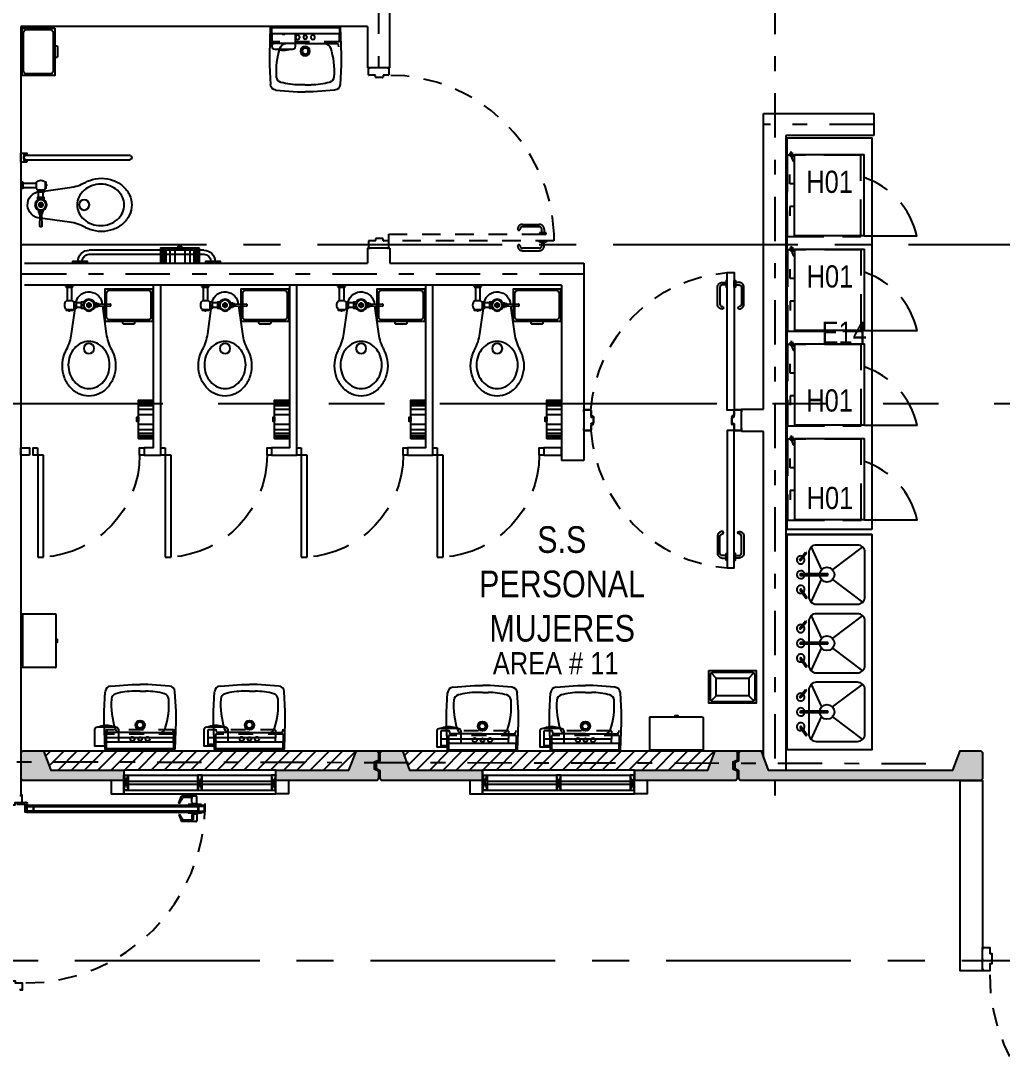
# Model space of a CAD drawing. Extents: x -28 to 149, y -33 to 76.
# Drawn here: x 8.07 to 14.71, y 3.56 to 10.64 of the extents above; entities that cross this region are included whole.
import ezdxf

# ---------------------------------------------------------------- set-up
doc = ezdxf.new("R2010")
doc.units = 0
doc.set_wipeout_variables(frame=1)
for name, pattern in [('CENTER', [2, 1.25, -0.25, 0.25, -0.25]), ('DASHDOT', [1, 0.5, -0.25, 0, -0.25]), ('DASHDOT2', [12.7, 6.35, -3.175, 0, -3.175]), ('HIDDEN', [0.375, 0.25, -0.125]), ('HIDDEN2', [0.1875, 0.125, -0.0625]), ('PHANTOM2', [1.25, 0.625, -0.125, 0.125, -0.125, 0.125, -0.125])]:
    doc.linetypes.add(name, pattern=pattern)
doc.layers.add('01', color=1, linetype='Continuous', lineweight=25)
for name, color, linetype in [('arq-accesorios de baño', 2, 'Continuous'), ('arq-ejes', 1, 'DASHDOT2'), ('arq-ejes-principales', 1, 'CENTER'), ('arq-equipamiento', 1, 'Continuous'), ('arq-hatch', 252, 'Continuous'), ('arq-indicacion de corte', 5, 'PHANTOM2'), ('arq-mobiliario', 1, 'Continuous'), ('arq-mobiliario sanitario', 1, 'Continuous'), ('arq-paredes-liv', 3, 'Continuous'), ('arq-prefafricado', 1, 'Continuous'), ('arq-puertas', 2, 'Continuous'), ('arq-san', 1, 'Continuous'), ('arq-text-area', 3, 'Continuous'), ('arq-text-codigo', 1, 'Continuous'), ('arq-text-equipamiento', 2, 'Continuous'), ('arq-ventanas', 2, 'Continuous'), ('arq-wipeout', 2, 'Continuous')]:
    doc.layers.add(name, color=color, linetype=linetype)
doc.layers.add('mv', color=191, linetype='Continuous', plot=False)
doc.styles.add('dape 2', font='ARIALN.TTF', dxfattribs={"height": 2.5})

# ---------------------------------------------------------------- blocks, each defined once
blk = doc.blocks.new('pileta')
for p, q in [((-0.1046, 0.4383), (-0.161, 0.3982)), ((-0.0983, 0.4312), (-0.1547, 0.3912)), ((-0.005, 0.4345), (-0.005, 0.2544)), ((0.005, 0.2544), (0.005, 0.4344)), ((0.0984, 0.4336), (0.1475, 0.3949)), ((0.1033, 0.4402), (0.1525, 0.4015)), ((-0.1862, 0.364), (-0.0332, 0.2941)), ((-0.161, 0.3982), (-0.1547, 0.3912)), ((-0.005, 0.3795), (-0.1496, 0.3795)), ((0.1522, 0.3795), (0.005, 0.3795)), ((0.1862, 0.364), (0.0332, 0.2941)), ((0.1525, 0.4015), (0.1475, 0.3949)), ((-0.2, 0.3299), (-0.2, 0.0504)), ((0.2, 0.0531), (0.2, 0.3317)), ((-0.0332, 0.2194), (-0.1864, 0.0153)), ((-0.0001, 0.2495), (0.0001, 0.2495)), ((0.0332, 0.2194), (0.1863, 0.0154)), ((-0.1496, 0), (0.1496, 0))]:
    blk.add_line(p, q)
blk.add_circle((0, 0.2567), 0.05)
for centre, radius, start, end in [((-0.1, 0.4345), 0.0267, 223.25102, 203.00077), ((-0.1026, 0.4337), 0.00498, 298.61043, 113.15781), ((0, 0.4345), 0.0267, 280.77797, 259.22203), ((0, 0.4345), 0.005, 0, 180), ((0.1, 0.4345), 0.0267, 335.93275, 318.06867), ((0.1001, 0.4375), 0.00424, 40.31896, 245.8115), ((-0.15, 0.3295), 0.05, 89.54246, 180.45754), ((0.15, 0.3295), 0.05, 357.5049, 92.4951), ((0, 0.2545), 0.005, 178.76687, 1.23313), ((-0.15, 0.05), 0.05, 179.54246, 270.45754), ((0.15, 0.05), 0.05, 269.54246, 0.45754)]:
    blk.add_arc(centre, radius, start, end)
blk = doc.blocks.new('H01')
at = {"color": 251}
blk.add_line((0, 0.2746), (-0.3596, 0.2746), dxfattribs=at)
for p, q in [((0, 0.2746), (0.4713, 0.2746, 0.2254)), ((0, 0.2746), (0, -0.2746)), ((0.4713, 0.2746, 0.2254), (0.4713, -0.2746, 0.2254)), ((0.4715, 0.0762), (0.5032, 0.0762)), ((0.5032, 0.0762), (0.5032, 0.1397)), ((0.4715, -0.0762), (0.5032, -0.0762)), ((0.5032, -0.0762), (0.5032, -0.1397)), ((0.4713, -0.2746, 0.2254), (0, -0.2746)), ((0.4793, -0.2785, 0.2254), (0.5032, -0.276, 0.2254)), ((0.4835, -0.278, 0.2254), (0.4845, -0.2882, 0.2254)), ((0.4916, -0.2772, 0.2254), (0.4935, -0.2953, 0.2254)), ((0.4998, -0.2763, 0.2254), (0.5009, -0.2865, 0.2254))]:
    blk.add_line(p, q)
at = {"linetype": 'HIDDEN'}
for p, q in [((0.5212, 0.2789), (0.0212, 0.2789)), ((0.0212, 0.2789), (0.0212, -0.2711)), ((0.5212, -0.2711), (0.5212, 0.2789)), ((0.0212, -0.2711), (0.5212, -0.2711))]:
    blk.add_line(p, q, dxfattribs=at)
at = {"elevation": 0.4508}
blk.add_lwpolyline([(0.5032, -0.276, 0.063324), (0.5014, -0.2685, 0.07639), (0.4983, -0.2629, 0.107132), (0.4936, -0.259, 0.14755), (0.4893, -0.2582, 0.14755), (0.4852, -0.2599, 0.107132), (0.4814, -0.2646, 0.07639), (0.4795, -0.2707, 0.063324), (0.4793, -0.2785, 0.063324)], format="xyb", dxfattribs=at)
at = {"color": 251, "linetype": 'HIDDEN'}
blk.add_arc((0.174, 0.3977), 0.5453, 193.04356, 251.38872, dxfattribs=at)
blk.add_arc((0.4445, -0.2586, 0.2254), 0.0447, 0.55829, 53.14798)
blk = doc.blocks.new('*U162')
for p, q in [((-0.3342, 0.3276), (-0.3342, 1.1024)), ((-0.3058, 1.1024), (-0.3058, 0.3276)), ((0.3058, -0.102), (0.3058, 0.6008)), ((0.3342, 0.6008), (0.3342, -0.102)), ((-0.0495, 0.009), (-0.0362, 0.009)), ((-0.0495, 0), (-0.0362, 0)), ((-0.0362, 0.0122), (-0.0328, 0.0122)), ((0.005, 0), (-0.005, 0)), ((0, 0.005), (0, -0.005)), ((0.0495, 0.0155), (0.0875, 0.0155)), ((0.0875, 0.0171), (0.0996, 0.0171)), ((0.0996, 0), (0.0875, 0)), ((0.1137, 0.0295), (0.1137, 0.0306)), ((0.1179, 0.0361), (0.1179, 0.0306)), ((0.1328, 0.0361), (0.1328, 0.0306)), ((0.1477, 0.0361), (0.1477, 0.0306)), ((0.1519, 0.0295), (0.1519, 0.0306)), ((-0.0495, -0.009), (-0.0362, -0.009)), ((-0.0362, -0.0122), (-0.0328, -0.0122)), ((0.0495, -0.0155), (0.0875, -0.0155)), ((0.0875, -0.0171), (0.0996, -0.0171)), ((0.1178, -0.1195), (0.1178, -0.0295)), ((0.1478, -0.1195), (0.1478, -0.0295)), ((0.1189, -0.1195), (0.1189, -0.127)), ((0.1328, -0.1195), (0.1328, -0.127)), ((0.1467, -0.1195), (0.1467, -0.127))]:
    blk.add_line(p, q)
for points in [[(-0.393, 1.2163), (-0.3826, 1.2163), (-0.3826, 1.1137), (-0.393, 1.1137)], [(-0.393, 0.3163), (-0.3826, 0.3163), (-0.3826, 0.2137), (-0.393, 0.2137)], [(-0.069, 0.0074), (-0.0618, 0.0074), (-0.0618, -0.0074), (-0.069, -0.0074)], [(-0.0618, 0.0113), (-0.0495, 0.0113), (-0.0495, -0.0113), (-0.0618, -0.0113)], [(-0.0495, 0.0165), (-0.0362, 0.0165), (-0.0362, -0.0165), (-0.0495, -0.0165)], [(-0.013, -0.0075), (-0.013, 0.0075), (0, 0.015), (0.013, 0.0075), (0.013, -0.0075), (0, -0.015)], [(0.0996, 0.023), (0.0996, -0.023), (0.0875, -0.023), (0.0875, 0.023)], [(0.1531, 0.0306), (0.1124, 0.0306), (0.1124, 0.0361), (0.1531, 0.0361)], [(0.1134, -0.127), (0.1134, -0.1195), (0.1521, -0.1195), (0.1521, -0.127)]]:
    blk.add_lwpolyline(points, close=True)
for points in [[(0.0906, 0.0045), (0.1173, 0.1942, -0.094509), (0.1525, 0.301, 0.039467), (0.1659, 0.3305, 0.087429), (0.1799, 0.4101, 0.087429), (0.1659, 0.4897, 0.093201), (0.1272, 0.555, 0.102722), (0.0677, 0.5998, 0.110644), (0, 0.615, 0.110644), (-0.0677, 0.5998, 0.102722), (-0.1272, 0.555, 0.093201), (-0.1659, 0.4897, 0.087429), (-0.1799, 0.4101, 0.087429), (-0.1659, 0.3305, 0.039467), (-0.1525, 0.301, -0.094509), (-0.1173, 0.1942), (-0.0875, -0.0212)], [(-0.0875, -0.0212, 0.906362), (0.0906, 0.0045, 0.865478)], [(0.0996, -0.0196, 0.154601), (0.1124, -0.0295), (0.1531, -0.0295, 0.455032), (0.1531, 0.0295), (0.1137, 0.0295, 0.259938), (0.0996, 0.0196)]]:
    blk.add_lwpolyline(points, format="xyb")
for points in [[(0.1399, 0.4049, -0.087447), (0.129, 0.343, -0.09321), (0.0989, 0.2923, -0.102716), (0.0526, 0.2574, -0.110623), (0, 0.2456, -0.110623), (-0.0526, 0.2574, -0.102716), (-0.0989, 0.2923, -0.09321), (-0.129, 0.343, -0.087447), (-0.1399, 0.4049, -0.087447), (-0.129, 0.4668, -0.09321), (-0.0989, 0.5176, -0.102716), (-0.0526, 0.5524, -0.110623), (0, 0.5642, -0.110623), (0.0526, 0.5524, -0.102716), (0.0989, 0.5176, -0.09321), (0.129, 0.4668, -0.087447)], [(-0.069, 0.004), (-0.1439, 0.0059, 0.421553), (-0.149, 0.0009), (-0.149, -0.0009, 0.421553), (-0.1439, -0.0059), (-0.069, -0.004)], [(0.1365, 0.0361), (0.1291, 0.0361), (0.1291, 0.038, -0.414214), (0.1313, 0.0402), (0.1343, 0.0402, -0.414214), (0.1365, 0.038)], [(0.1596, -0.135), (0.106, -0.135, -0.443315), (0.1135, -0.127), (0.152, -0.127, -0.443315)]]:
    blk.add_lwpolyline(points, format="xyb", close=True)
for points in [[(0.0262, 0.0232), (0.0495, 0.0232), (0.0495, -0.0232), (0.0262, -0.0232)], [(0.2902, -0.0944), (0.2902, -0.135), (0.3507, -0.135), (0.3507, -0.0944), (0.339, -0.0944), (0.339, -0.1162), (0.3015, -0.1162), (0.3015, -0.0944), (0.2902, -0.0944)]]:
    blk.add_lwpolyline(points)
for centre, radius in [((0, 0.2934), 0.0348), ((0, 0), 0.04), ((0, 0), 0.035), ((0, 0), 0.0095)]:
    blk.add_circle(centre, radius)
for centre, radius, start, end in [((-0.3826, 1.1024), 0.0767, 0, 90), ((-0.3826, 1.1024), 0.0484, 0, 90), ((0.32, 0.6008), 0.0142, 0, 180), ((-0.3826, 0.3276), 0.0484, 270, 0), ((-0.3826, 0.3276), 0.0767, 270, 0), ((0.32, -0.102), 0.0142, 180, 0)]:
    blk.add_arc(centre, radius, start, end)
blk = doc.blocks.new('*U159')
blk.add_lwpolyline([(0, -0.08), (0, 0.08), (0.11, 0.08, -0.414214), (0.13, 0.06), (0.13, -0.06, -0.414214), (0.11, -0.08)], format="xyb", close=True)
blk.add_circle((0.0176, 0.0006), 0.0104)
for centre, radius, start, end in [((0.0208, 0.0006), 0.0104, 261.20661, 98.79339), ((0.02, 0.0009), 0.1194, 337.20482, 22.79518)]:
    blk.add_arc(centre, radius, start, end)
blk = doc.blocks.new('*U160')
at = {"linetype": 'Continuous', "ltscale": 20}
for p, q in [((0, 0), (0, 0.2324)), ((0, 0), (0, 0.2324)), ((0.0039, 0.2364), (0.1917, 0.243)), ((0.0202, 0.2331), (0.0202, 0)), ((0.1156, 0), (0.1156, 0.214)), ((0.1378, 0.2264), (0.1239, 0.2239)), ((0.1917, 0.243), (0.2614, 0.243)), ((0.2614, 0.243), (0.3924, 0.2361)), ((0.4305, 0.1989), (0.442, 0.0531)), ((0.1156, 0), (0.1156, 0.0947)), ((0, 0), (0, -0.2324)), ((0, 0), (0, -0.2324)), ((0.0202, -0.2331), (0.0202, 0)), ((0.1156, 0), (0.1156, -0.0947)), ((0.1156, 0), (0.1156, -0.214)), ((0.3953, 0), (0.3953, 0.0399)), ((0.3953, 0), (0.3953, -0.0399)), ((0.442, 0.0531), (0.442, 0)), ((0.442, -0.0531), (0.442, 0)), ((0.4305, -0.1989), (0.442, -0.0531)), ((0.0039, -0.2364), (0.1917, -0.243)), ((0.1378, -0.2264), (0.1239, -0.2239)), ((0.1917, -0.243), (0.2614, -0.243)), ((0.2614, -0.243), (0.3924, -0.2361))]:
    blk.add_line(p, q, dxfattribs=at)
for centre, radius in [((0.0727, 0.0515), 0.0144), ((0.0727, 0), 0.0126), ((0.1666, 0), 0.0318), ((0.1666, 0), 0.0207), ((0.0727, -0.0515), 0.0144)]:
    blk.add_circle(centre, radius, dxfattribs=at)
for centre, radius, start, end in [((0.004, 0.2324), 0.00404, 92, 180), ((0.0242, 0.2331), 0.00404, 92, 180), ((0.1257, 0.214), 0.0101, 100, 180), ((0.3903, 0.1958), 0.0404, 4.5, 87), ((0.156, 0.1313), 0.0404, 107.48929, 180), ((0.3044, -0.3258), 0.5209, 85.81831, 107.95077), ((0.3394, 0.1535), 0.0404, 15.49127, 85.81872), ((-0.0702, 0.0399), 0.4654, 0, 15.49127), ((-0.0702, -0.0399), 0.4654, 344.50873, 0), ((0.156, -0.1313), 0.0404, 180, 252.51071), ((0.3044, 0.3258), 0.5209, 252.04923, 274.18169), ((0.3394, -0.1535), 0.0404, 274.18128, 344.50873), ((0.3903, -0.1958), 0.0404, 273, 355.5), ((0.004, -0.2324), 0.00404, 180, 268), ((0.0242, -0.2331), 0.00404, 180, 268), ((0.1257, -0.214), 0.0101, 180, 260)]:
    blk.add_arc(centre, radius, start, end, dxfattribs=at)
blk = doc.blocks.new('Ea27')
at = {"linetype": 'HIDDEN', "ltscale": 0.2}
blk.add_line((-0.2265, -0.1049), (0.226, -0.105), dxfattribs=at)
for centre, start, end in [((-0.226, -0.1024), 180, 270), ((0.226, -0.1024), 270, 0)]:
    blk.add_arc(centre, 0.0026, start, end, dxfattribs=at)
blk.add_wipeout([(-0.2286, 0), (0.2286, 0), (0.2286, -0.0474), (0.2286, -0.0479), (0.2284, -0.0485), (0.2281, -0.049), (0.2276, -0.0495), (0.227, -0.0498), (0.2267, -0.0499), (0.226, -0.05), (-0.226, -0.05), (-0.2265, -0.0499), (-0.227, -0.0498), (-0.2274, -0.0496), (-0.2278, -0.0492), (-0.2282, -0.0488), (-0.2284, -0.0483), (-0.2286, -0.0477), (-0.2286, -0.0474)])
for p, q in [((0.2286, 0), (-0.2286, 0)), ((-0.2286, 0), (-0.2286, -0.05)), ((0.2286, -0.05), (0.2286, 0)), ((0.2286, -0.0073), (-0.2286, -0.0073)), ((-0.2286, -0.05), (0.2286, -0.05))]:
    blk.add_line(p, q)
for p, q in [((-0.2286, -0.1024), (-0.2286, -0.05)), ((0.2286, -0.1024), (0.2286, -0.05))]:
    blk.add_line(p, q, dxfattribs=at)
blk = doc.blocks.new('*U179')
blk.add_line((0.1, 0.26), (0, 0.26))
at = {"color": 251}
for p, q in [((0.1, 0.2543), (0, 0.2543)), ((0.1, 0.2468), (0, 0.2468)), ((0.1, 0.238), (0, 0.238)), ((0.1, 0.2241), (0, 0.2241)), ((0.1, 0.1983), (0, 0.1983)), ((0.1, 0.1633), (0, 0.1633)), ((0.1, 0.0967), (0, 0.0967)), ((0.1, 0.0617), (0, 0.0617)), ((0.1, 0.0359), (0, 0.0359)), ((0.1, 0.022), (0, 0.022)), ((0.1, 0.0132), (0, 0.0132)), ((0.1, 0.0057), (0, 0.0057))]:
    blk.add_line(p, q, dxfattribs=at)
for points in [[(0, 0.26), (0.1, 0.26), (0.1, 0), (0, 0)], [(0.1, 0.1442), (0.1104, 0.1442), (0.1104, 0.1158), (0.1, 0.1158)]]:
    blk.add_lwpolyline(points, close=True)
blk = doc.blocks.new('*U163')
for p, q in [((-0.1519, 0.0295), (-0.1519, 0.0306)), ((-0.1477, 0.0361), (-0.1477, 0.0306)), ((-0.1328, 0.0361), (-0.1328, 0.0306)), ((-0.1179, 0.0361), (-0.1179, 0.0306)), ((-0.1137, 0.0295), (-0.1137, 0.0306)), ((-0.0875, 0.0171), (-0.0996, 0.0171)), ((-0.0996, 0), (-0.0875, 0)), ((-0.0495, 0.0155), (-0.0875, 0.0155)), ((-0.005, 0), (0.005, 0)), ((0, 0.005), (0, -0.005)), ((0.0362, 0.0122), (0.0328, 0.0122)), ((0.0495, 0.009), (0.0362, 0.009)), ((0.0495, 0), (0.0362, 0)), ((-0.1478, -0.1195), (-0.1478, -0.0295)), ((-0.1178, -0.1195), (-0.1178, -0.0295)), ((-0.0875, -0.0171), (-0.0996, -0.0171)), ((-0.0495, -0.0155), (-0.0875, -0.0155)), ((0.0362, -0.0122), (0.0328, -0.0122)), ((0.0495, -0.009), (0.0362, -0.009)), ((-0.1467, -0.1195), (-0.1467, -0.127)), ((-0.1328, -0.1195), (-0.1328, -0.127)), ((-0.1189, -0.1195), (-0.1189, -0.127))]:
    blk.add_line(p, q)
for points in [[(0.0906, 0.0045), (0.1173, 0.1942, -0.094509), (0.1525, 0.301, 0.039467), (0.1659, 0.3305, 0.087429), (0.1799, 0.4101, 0.087429), (0.1659, 0.4897, 0.093201), (0.1272, 0.555, 0.102722), (0.0677, 0.5998, 0.110644), (0, 0.615, 0.110644), (-0.0677, 0.5998, 0.102722), (-0.1272, 0.555, 0.093201), (-0.1659, 0.4897, 0.087429), (-0.1799, 0.4101, 0.087429), (-0.1659, 0.3305, 0.039467), (-0.1525, 0.301, -0.094509), (-0.1173, 0.1942), (-0.0932, 0.023)], [(-0.0996, -0.0196, -0.154601), (-0.1124, -0.0295), (-0.1531, -0.0295, -0.455032), (-0.1531, 0.0295), (-0.1137, 0.0295, -0.259938), (-0.0996, 0.0196)], [(-0.0875, -0.0212, 0.865478), (0.0899, -0.0045, 0.865478)]]:
    blk.add_lwpolyline(points, format="xyb")
for points in [[(0.1399, 0.4049, -0.087447), (0.129, 0.343, -0.09321), (0.0989, 0.2923, -0.102716), (0.0526, 0.2574, -0.110623), (0, 0.2456, -0.110623), (-0.0526, 0.2574, -0.102716), (-0.0989, 0.2923, -0.09321), (-0.129, 0.343, -0.087447), (-0.1399, 0.4049, -0.087447), (-0.129, 0.4668, -0.09321), (-0.0989, 0.5176, -0.102716), (-0.0526, 0.5524, -0.110623), (0, 0.5642, -0.110623), (0.0526, 0.5524, -0.102716), (0.0989, 0.5176, -0.09321), (0.129, 0.4668, -0.087447)], [(-0.1365, 0.0361), (-0.1291, 0.0361), (-0.1291, 0.038, 0.414214), (-0.1313, 0.0402), (-0.1343, 0.0402, 0.414214), (-0.1365, 0.038)], [(0.069, 0.004), (0.1439, 0.0059, -0.421553), (0.149, 0.0009), (0.149, -0.0009, -0.421553), (0.1439, -0.0059), (0.069, -0.004)], [(-0.1596, -0.135), (-0.106, -0.135, 0.443315), (-0.1135, -0.127), (-0.152, -0.127, 0.443315)]]:
    blk.add_lwpolyline(points, format="xyb", close=True)
for points in [[(-0.1531, 0.0306), (-0.1124, 0.0306), (-0.1124, 0.0361), (-0.1531, 0.0361)], [(-0.0996, 0.023), (-0.0996, -0.023), (-0.0875, -0.023), (-0.0875, 0.023)], [(0.013, -0.0075), (0.013, 0.0075), (0, 0.015), (-0.013, 0.0075), (-0.013, -0.0075), (0, -0.015)], [(0.0495, 0.0165), (0.0362, 0.0165), (0.0362, -0.0165), (0.0495, -0.0165)], [(0.0618, 0.0113), (0.0495, 0.0113), (0.0495, -0.0113), (0.0618, -0.0113)], [(0.069, 0.0074), (0.0618, 0.0074), (0.0618, -0.0074), (0.069, -0.0074)], [(-0.1134, -0.127), (-0.1134, -0.1195), (-0.1521, -0.1195), (-0.1521, -0.127)]]:
    blk.add_lwpolyline(points, close=True)
blk.add_lwpolyline([(-0.0262, 0.0232), (-0.0495, 0.0232), (-0.0495, -0.0232), (-0.0262, -0.0232)])
for centre, radius in [((0, 0.2934), 0.0348), ((0, 0), 0.04), ((0, 0), 0.035), ((0, 0), 0.0095)]:
    blk.add_circle(centre, radius)
blk = doc.blocks.new('*U164')
blk.add_lwpolyline([(0.22, 0.16), (0.22, -0.16), (0, -0.16), (0, 0.16)], close=True)
blk.add_lwpolyline([(0.21, 0.13), (0.21, -0.13, -0.414214), (0.19, -0.15), (0.03, -0.15, -0.414214), (0.01, -0.13), (0.01, 0.13, -0.414214), (0.03, 0.15), (0.19, 0.15, -0.414214)], format="xyb", close=True)
blk.add_lwpolyline([(0.22, 0.04), (0.23, 0.04, -0.414214), (0.24, 0.03), (0.24, -0.03, -0.414214), (0.23, -0.04), (0.22, -0.04)], format="xyb")
blk = doc.blocks.new('*U165')
for p, q in [((0.2253, 0.181), (0, 0.181)), ((0, -0.1811), (0, 0.181)), ((0, -0.1811), (0, 0.181)), ((0.006, -0.1811), (0.006, 0.181)), ((0.23, -0.1764), (0.23, 0.1764)), ((0.2253, -0.1811), (0, -0.1811))]:
    blk.add_line(p, q)
blk.add_lwpolyline([(0.23, -0.0115), (0.23, 0.0115), (0.2371, 0.0115), (0.2371, -0.0115)], close=True)
for centre, start, end in [((0.2253, 0.1764), 0, 90), ((0.2253, -0.1764), 270, 0)]:
    blk.add_arc(centre, 0.00466, start, end)
blk = doc.blocks.new('*U166')
for p, q in [((-0.11, 0.17), (-0.1441, 0.2041)), ((0.11, 0.17), (0.1441, 0.2041)), ((-0.11, 0.05), (-0.1441, 0.0159)), ((0.11, 0.05), (0.1441, 0.0159))]:
    blk.add_line(p, q)
for points in [[(0.16, 0), (-0.16, 0), (-0.16, 0.22), (0.16, 0.22)], [(0.11, 0.05), (-0.11, 0.05), (-0.11, 0.17), (0.11, 0.17)]]:
    blk.add_lwpolyline(points, close=True)
blk.add_lwpolyline([(0.13, 0.01), (-0.13, 0.01, -0.414214), (-0.15, 0.03), (-0.15, 0.19, -0.414214), (-0.13, 0.21), (0.13, 0.21, -0.414214), (0.15, 0.19), (0.15, 0.03, -0.414214)], format="xyb", close=True)
blk = doc.blocks.new('*U161')
blk.add_lwpolyline([(-0.22, 0.16), (-0.22, -0.16), (0, -0.16), (0, 0.16)], close=True)
blk.add_lwpolyline([(-0.21, 0.13), (-0.21, -0.13, 0.414214), (-0.19, -0.15), (-0.03, -0.15, 0.414214), (-0.01, -0.13), (-0.01, 0.13, 0.414214), (-0.03, 0.15), (-0.19, 0.15, 0.414214)], format="xyb", close=True)
blk.add_lwpolyline([(-0.22, 0.04), (-0.23, 0.04, 0.414214), (-0.24, 0.03), (-0.24, -0.03, 0.414214), (-0.23, -0.04), (-0.22, -0.04)], format="xyb")
blk = doc.blocks.new('DIV-V')
for p, q in [((0.0299, 0.04), (-0.0001, -0.06)), ((0.0299, -0.06), (-0.0001, 0.04))]:
    blk.add_line(p, q)
blk.add_lwpolyline([(0.0299, 0.04), (0.0299, -0.06), (-0.0001, -0.06), (-0.0001, 0.04)], close=True)
blk = doc.blocks.new('P-0.75')
for p, q in [((0.0301, 0.05), (0.0301, 0.7395)), ((0.0301, 0.7395), (0.0701, 0.7395)), ((0.0701, 0.7395), (0.0701, 0.05)), ((0.0701, 0.05), (0.0301, 0.05))]:
    blk.add_line(p, q)
for points in [[(0.03, 0), (0.03, 0.05), (0, 0.05), (0, 0)], [(0.75, 0), (0.75, 0.05), (0.72, 0.05), (0.72, 0)]]:
    blk.add_lwpolyline(points, close=True)
at = {"linetype": 'HIDDEN'}
blk.add_arc((0.0263, 0.0471), 0.6938, 0.24274, 86.38063, dxfattribs=at)
blk = doc.blocks.new('BL-1.067')
for p, q in [((0, 0.0564), (0, 0.0694)), ((0, 0.0694), (0.0461, 0.0694)), ((0.05, 0.0655), (0.05, 0.0333)), ((0.0539, 0.0294), (0.0621, 0.0294)), ((0.066, 0.0255), (0.066, -0.0169)), ((1.001, 0.0255), (1.001, -0.0169)), ((1.0131, 0.0294), (1.0049, 0.0294)), ((1.017, 0.0655), (1.017, 0.0333)), ((1.067, 0.0694), (1.0209, 0.0694)), ((1.067, 0.0564), (1.067, 0.0694)), ((0, -0.0698), (0, -0.0568)), ((0.0461, -0.0698), (0, -0.0698)), ((0.05, -0.0247), (0.05, -0.0659)), ((0.0621, -0.0208), (0.0539, -0.0208)), ((1.0049, -0.0208), (1.0131, -0.0208)), ((1.017, -0.0247), (1.017, -0.0659)), ((1.0209, -0.0698), (1.067, -0.0698)), ((1.067, -0.0698), (1.067, -0.0568))]:
    blk.add_line(p, q)
for points in [[(0.0489, 0.0683), (0.0959, 0.0683), (0.0959, 0.9983), (0.0489, 0.9983)], [(0.0488, 0.946), (0.0406, 0.946), (0.0406, 0.9009), (0.0488, 0.9009)], [(0.0959, 0.946), (0.1041, 0.946), (0.1041, 0.9009), (0.0959, 0.9009)]]:
    blk.add_lwpolyline(points, close=True)
for points in [[(0.0406, 0.9152), (0.0161, 0.9152, 0.414214), (-0.0003, 0.8989), (-0.0003, 0.785, 0.414214), (0.0161, 0.7686, -0.91685), (0.0161, 0.7522, -0.414214), (-0.0167, 0.785), (-0.0167, 0.8989, -0.414214), (0.0161, 0.9316), (0.0406, 0.9316), (0.0406, 0.9152)], [(0.1041, 0.9152), (0.1287, 0.9152, -0.414214), (0.1451, 0.8989), (0.1451, 0.785, -0.414214), (0.1287, 0.7686, 0.91685), (0.1287, 0.7522, 0.414214), (0.1615, 0.785), (0.1615, 0.8989, 0.414214), (0.1287, 0.9316), (0.1041, 0.9316), (0.1041, 0.9152)]]:
    blk.add_lwpolyline(points, format="xyb")
at = {"linetype": 'HIDDEN', "ltscale": 0.5}
blk.add_arc((0.0178, -0.0014), 1.0028, 3.98737, 85.53146, dxfattribs=at)
for centre, start, end in [((0.0461, 0.0655), 0, 90), ((0.0539, 0.0333), 180, 270), ((0.0621, 0.0255), 0, 90), ((1.0049, 0.0255), 90, 180), ((1.0131, 0.0333), 270, 0), ((1.0209, 0.0655), 90, 180), ((0.0461, -0.0659), 270, 0), ((0.0539, -0.0247), 90, 180), ((0.0621, -0.0169), 270, 0), ((1.0049, -0.0169), 180, 270), ((1.0131, -0.0247), 0, 90), ((1.0209, -0.0659), 180, 270)]:
    blk.add_arc(centre, 0.0039, start, end)
blk = doc.blocks.new('A$C628A4A14')
at = {"linetype": 'HIDDEN', "ltscale": 0.5}
for p, q in [((-0.0696, 1.22), (-0.0566, 1.22)), ((-0.0696, 1.1739), (-0.0696, 1.22)), ((0.0566, 1.22), (0.0696, 1.22)), ((0.0696, 1.22), (0.0696, 1.1739)), ((-0.0245, 1.17), (-0.0657, 1.17)), ((-0.0206, 1.1579), (-0.0206, 1.1661)), ((0.0257, 1.154), (-0.0167, 1.154)), ((0.0296, 1.1661), (0.0296, 1.1579)), ((0.0657, 1.17), (0.0335, 1.17)), ((-0.0696, 0.0461), (-0.0696, 0)), ((-0.0245, 0.05), (-0.0657, 0.05)), ((-0.0206, 0.0621), (-0.0206, 0.0539)), ((0.0257, 0.066), (-0.0167, 0.066)), ((0.0296, 0.0539), (0.0296, 0.0621)), ((0.0657, 0.05), (0.0335, 0.05)), ((0.0566, 0), (0.0696, 0)), ((0.0696, 0), (0.0696, 0.0461)), ((-0.0696, 0), (-0.0566, 0))]:
    blk.add_line(p, q, dxfattribs=at)
for points in [[(1.1034, 0.1041), (1.1034, 0.1287, 0.414214), (1.087, 0.1451), (0.9732, 0.1451, 0.414214), (0.9568, 0.1287, -0.91685), (0.9404, 0.1287, -0.414214), (0.9732, 0.1615), (1.087, 0.1615, -0.414214), (1.1198, 0.1287), (1.1198, 0.1041), (1.1034, 0.1041)], [(1.1034, 0.0407), (1.1034, 0.0161, -0.414214), (1.087, -0.0003), (0.9732, -0.0003, -0.414214), (0.9568, 0.0161, 0.91685), (0.9404, 0.0161, 0.414214), (0.9732, -0.0167), (1.087, -0.0167, 0.414214), (1.1198, 0.0161), (1.1198, 0.0407), (1.1034, 0.0407)]]:
    blk.add_lwpolyline(points, format="xyb", dxfattribs=at)
for points in [[(0.0685, 0.0489), (0.0685, 0.0959), (1.1864, 0.0959), (1.1864, 0.0489)], [(1.1341, 0.0959), (1.1341, 0.1041), (1.089, 0.1041), (1.089, 0.0959)], [(1.1341, 0.0489), (1.1341, 0.0407), (1.089, 0.0407), (1.089, 0.0489)]]:
    blk.add_lwpolyline(points, close=True, dxfattribs=at)
for centre, radius, start, end in [((-0.0657, 1.1739), 0.0039, 180.00093, 270.00093), ((-0.0245, 1.1661), 0.0039, 0.00093, 90.00093), ((-0.0167, 1.1579), 0.0039, 180.00093, 270.00093), ((0.0257, 1.1579), 0.0039, 270.00093, 0.00093), ((0.0335, 1.1661), 0.0039, 90.00093, 180.00093), ((0.0657, 1.1739), 0.0039, 270.00093, 0.00093), ((0.07, 0.0528), 1.1173, 2.21506, 90.2227), ((-0.0657, 0.0461), 0.0039, 89.99907, 179.99907), ((-0.0245, 0.0539), 0.0039, 270.00093, 0.00093), ((-0.0167, 0.0621), 0.0039, 90.00093, 180.00093), ((0.0257, 0.0621), 0.0039, 0.00093, 90.00093), ((0.0335, 0.0539), 0.0039, 180.00093, 270.00093), ((0.0657, 0.0461), 0.0039, 0.00093, 90.00093)]:
    blk.add_arc(centre, radius, start, end, dxfattribs=at)
blk = doc.blocks.new('*U154')
for p, q in [((0.0625, 1.2929), (0.0625, 1.2029)), ((0.07, 1.2929), (0.0625, 1.2929)), ((0.115, 1.2929), (0.1225, 1.2929)), ((0.1225, 1.2929), (0.1225, 1.2029)), ((0.006, 1.2554), (0.006, 1.1584)), ((0.0575, 1.2604), (0.011, 1.2604)), ((0.016, 1.2334), (0.016, 1.1668)), ((0.0506, 1.2279), (0.016, 1.2279)), ((0.0506, 1.2279), (0.0575, 1.2354)), ((0.0575, 1.2654), (0.0575, 1.2304)), ((0.0625, 1.2654), (0.0575, 1.2654)), ((0.0625, 1.2304), (0.0575, 1.2304)), ((0.1225, 1.2654), (0.1275, 1.2654)), ((0.1225, 1.2304), (0.1275, 1.2304)), ((0.1275, 1.2654), (0.1275, 1.2304)), ((0.1275, 1.2604), (0.174, 1.2604)), ((0.1275, 1.2354), (0.167, 1.2354)), ((0.1344, 1.2279), (0.1275, 1.2354)), ((0.1344, 1.2279), (0.169, 1.2279)), ((0.169, 1.2334), (0.169, 1.1668)), ((0.179, 1.2554), (0.179, 1.1584)), ((0.0552, 1.1389), (0.006, 1.1584)), ((0.057, 1.1423), (0.016, 1.1668)), ((0.057, 1.1423), (0.0552, 1.1389)), ((0.07, 1.2029), (0.0625, 1.2029)), ((0.115, 1.2029), (0.1225, 1.2029)), ((0.128, 1.1423), (0.169, 1.1668)), ((0.128, 1.1423), (0.1298, 1.1389)), ((0.1298, 1.1389), (0.179, 1.1584))]:
    blk.add_line(p, q)
for points in [[(0.115, 1.3179), (0.07, 1.3179), (0.07, 0.109), (0.115, 0.109)], [(0.0775, 1.2729), (0.1075, 1.2729), (0.1075, 1.3129), (0.0775, 1.3129)], [(0.1075, 0.159), (0.0775, 0.159), (0.0775, 1.2679), (0.1075, 1.2679)], [(0.0775, 0.154), (0.1075, 0.154), (0.1075, 0.114), (0.0775, 0.114)]]:
    blk.add_lwpolyline(points, close=True)
for points in [[(0.0073, -0.069), (0, -0.069), (0, -0.079), (0.05, -0.079), (0.05, -0.039), (0.065, -0.039), (0.065, 0.031), (0.05, 0.031), (0.05, 0.079), (0, 0.079), (0, 0.069), (0.01, 0.069)], [(0.0513, 0.0953), (0.0513, 0.0453), (0.0613, 0.0453), (0.0613, 0.0953)], [(0.065, 0.109), (0.115, 0.109), (0.115, 0.099), (0.065, 0.099)], [(1.3127, -0.069), (1.32, -0.069), (1.32, -0.079), (1.27, -0.079), (1.27, -0.039), (1.255, -0.039), (1.255, 0.031), (1.27, 0.031), (1.27, 0.079), (1.32, 0.079), (1.32, 0.069), (1.31, 0.069)]]:
    blk.add_lwpolyline(points)
blk.add_circle((0.0563, 0.104), 0.01)
at = {"color": 251, "linetype": 'HIDDEN2'}
blk.add_arc((0.0563, 0.104), 1.214, 0, 90, dxfattribs=at)
for centre, radius, start, end in [((0.011, 1.2554), 0.005, 90, 180), ((0.167, 1.2334), 0.002, 360, 90), ((0.174, 1.2554), 0.005, 360, 90)]:
    blk.add_arc(centre, radius, start, end)
at = {"layer": 'mv'}
blk.add_line((0.07, 1.318), (0.0563, 1.318), dxfattribs=at)
for p in [(0, 0), (0, 0), (0, 0), (0, 0), (0, 0), (0, 0), (0, 0), (0, 0), (0, 0), (1.32, 0)]:
    blk.add_point(p, dxfattribs=at)

msp = doc.modelspace()

# ---------------------------------------------------------------- linework, layer by layer
at = {"layer": 'arq-ejes', "linetype": 'DASHDOT', "ltscale": 0.6}
for p, q in [((13.175, 15.7481), (13.175, 5.3608)), ((10.4954, 10.85), (10.4954, 10.32)), ((13.8456, 9.9365), (13.1, 9.9365)), ((11.883, 8.925), (7.925, 8.925)), ((14.1971, 5.6125), (7.925, 5.6244))]:
    msp.add_line(p, q, dxfattribs=at)
at = {"layer": 'arq-ejes-principales'}
for p, q in [((-5.919, 9.125), (59.8797, 9.125)), ((-5.5593, 4.2812), (60.0081, 4.2812))]:
    msp.add_line(p, q, dxfattribs=at)
at = {"layer": 'arq-mobiliario'}
for p, q in [((13.8333, 7.1968), (13.2583, 7.1968)), ((13.8333, 7.1634), (13.2583, 7.1634))]:
    msp.add_line(p, q, dxfattribs=at)
msp.add_lwpolyline([(13.2583, 7.1968), (13.2583, 9.8457), (13.8333, 9.8457), (13.8333, 7.1968)], dxfattribs=at)
at = {"layer": 'arq-mobiliario sanitario'}
msp.add_lwpolyline([(13.8333, 7.1634), (13.8333, 5.7061), (13.2583, 5.7061), (13.2583, 7.1634)], dxfattribs=at)
msp.add_lwpolyline([(13.2583, 7.1634), (13.8333, 7.1634), (13.8333, 5.7061), (13.2583, 5.7061)], close=True, dxfattribs=at)
at = {"layer": 'arq-paredes-liv'}
for p, q in [((10.5704, 10.32), (10.5704, 10.85)), ((8.075, 10.6), (8.075, 9.2)), ((10.4204, 10.6), (8.075, 10.6)), ((10.4204, 10.6), (10.4204, 10.32)), ((10.5704, 10.32), (10.4204, 10.32)), ((13.1, 10.0115), (13.8456, 10.0115)), ((13.1, 8.0113), (13.1, 10.0115)), ((13.8456, 10.0115), (13.8456, 9.8615)), ((13.8456, 9.8615), (13.25, 9.8615)), ((13.25, 9.8615), (13.25, 5.57)), ((8.075, 9.2), (8.075, 5.4003)), ((10.5704, 9.1), (10.4204, 9.1)), ((10.4204, 9.1), (10.4204, 9)), ((10.5704, 9.1), (10.5704, 9)), ((8.1, 9), (10.4204, 9)), ((10.5704, 9), (11.883, 9)), ((11.883, 9), (11.883, 7.663)), ((11.733, 8.85), (8.1, 8.85)), ((11.733, 8.85), (11.733, 7.663)), ((12.95, 7.8613), (12.95, 8.0113)), ((12.95, 8.0113), (13.1, 8.0113)), ((13.1, 7.8613), (12.95, 7.8613)), ((13.1, 5.6554), (13.1, 7.8613)), ((11.883, 7.663), (11.733, 7.663)), ((13.1, 5.6554), (13.1318, 5.57)), ((13.1318, 5.57), (13.25, 5.57)), ((14.58, 4.2141), (14.58, 4.3641))]:
    msp.add_line(p, q, dxfattribs=at)
for points in [[(8.9708, 8.85), (8.9708, 7.75), (8.9083, 7.75), (8.9083, 7.7), (9.0208, 7.7), (9.0208, 8.85), (8.9708, 8.85)], [(9.8915, 8.85), (9.8915, 7.75), (9.7708, 7.75), (9.7708, 7.7), (9.9415, 7.7), (9.9415, 8.85), (9.8915, 8.85)], [(14.58, 4.2111), (14.43, 4.2111), (14.43, 5.5), (14.43, 5.5), (14.43, 5.5), (14.58, 5.5), (14.58, 4.3641)]]:
    msp.add_lwpolyline(points, dxfattribs=at)
for points in [[(8.1333, 7.7), (8.075, 7.7), (8.075, 7.75), (8.1333, 7.75)], [(11.733, 7.7), (11.733, 7.75), (11.6123, 7.75), (11.6123, 7.7)]]:
    msp.add_lwpolyline(points, close=True, dxfattribs=at)
at = {"layer": 'arq-prefafricado'}
for p, q in [((12.722, 5.57), (12.772, 5.7)), ((8.7716, 5.57), (8.7716, 5.5)), ((9.8002, 5.5), (9.8002, 5.57)), ((11.199, 5.5), (11.199, 5.57)), ((12.2275, 5.5701), (12.2275, 5.5001))]:
    msp.add_line(p, q, dxfattribs=at)
for points in [[(12.2275, 5.5701), (12.7219, 5.5701), (12.7719, 5.7001), (12.7719, 5.7001), (12.9119, 5.7001), (12.9219, 5.6901), (12.9219, 5.6351), (12.8919, 5.6226), (12.8919, 5.5776), (12.9219, 5.5651), (12.9219, 5.5101), (12.9119, 5.5001), (12.2275, 5.5001)], [(14.4199, 5.5), (12.9418, 5.5), (12.9318, 5.51), (12.9318, 5.565), (12.9078, 5.5775), (12.9078, 5.6225), (12.9318, 5.635), (12.9318, 5.69), (12.9418, 5.7), (13.0833, 5.7), (13.0833, 5.7), (13.1318, 5.57), (14.2299, 5.57)], [(13.8855, 5.57), (14.3799, 5.57), (14.4299, 5.7), (14.4299, 5.7), (14.5699, 5.7), (14.5799, 5.69), (14.5799, 5.635), (14.5799, 5.635), (14.5799, 5.5775), (14.5799, 5.565), (14.5799, 5.51), (14.5699, 5.5), (13.8855, 5.5)], [(13.8856, 5.57), (14.38, 5.57), (14.43, 5.7), (14.43, 5.7), (14.57, 5.7), (14.58, 5.69), (14.58, 5.635), (14.58, 5.635), (14.58, 5.5775), (14.58, 5.565), (14.58, 5.51), (14.57, 5.5), (13.8856, 5.5)], [(8.6859, 5.5), (8.6859, 5.41), (8.7716, 5.41), (8.7716, 5.5)], [(9.8859, 5.5), (9.8859, 5.41), (9.8002, 5.41), (9.8002, 5.5)], [(11.1132, 5.5), (11.1132, 5.41), (11.199, 5.41), (11.199, 5.5)], [(12.3132, 5.5), (12.3132, 5.41), (12.2275, 5.41), (12.2275, 5.5)]]:
    msp.add_lwpolyline(points, dxfattribs=at)
at = {"layer": 'arq-ventanas', "color": 251}
for p, q in [((8.7716, 5.535), (9.8002, 5.535)), ((11.199, 5.535), (12.2275, 5.535)), ((8.8016, 5.495), (9.2709, 5.495)), ((8.8016, 5.475), (9.2709, 5.475)), ((9.3009, 5.495), (9.7702, 5.495)), ((9.3009, 5.475), (9.7702, 5.475)), ((11.229, 5.495), (11.6982, 5.495)), ((11.229, 5.475), (11.6982, 5.475)), ((11.7282, 5.495), (12.1975, 5.495)), ((11.7282, 5.475), (12.1975, 5.475)), ((8.7716, 5.435), (9.8002, 5.435)), ((11.199, 5.435), (12.2275, 5.435))]:
    msp.add_line(p, q, dxfattribs=at)
at = {"layer": 'arq-ventanas', "color": 1}
for points in [[(8.7716, 5.57), (8.7716, 5.41), (9.8002, 5.41), (9.8002, 5.57)], [(11.199, 5.57), (11.199, 5.41), (12.2275, 5.41), (12.2275, 5.57)]]:
    msp.add_lwpolyline(points, close=True, dxfattribs=at)

# ---------------------------------------------------------------- block references
at = {"layer": 'arq-accesorios de baño', "xscale": -1, "rotation": 270}
for name, p in [('*U179', (9.02, 9)), ('*U165', (12.5098, 5.7))]:
    msp.add_blockref(name, p, dxfattribs=at)
at = {"layer": 'arq-accesorios de baño'}
msp.add_blockref('*U165', (8.083, 6.4445), dxfattribs=at)
at = {"layer": 'arq-accesorios de baño', "rotation": 180}
for p in [(8.8788, 5.7379), (9.5685, 5.7379), (11.1452, 5.7299), (11.8422, 5.7299)]:
    msp.add_blockref('Ea27', p, dxfattribs=at)
at = {"layer": 'arq-equipamiento', "rotation": 180}
for p in [(13.7798, 9.4588, -0.2254), (13.7822, 8.8187, -0.2254), (13.7822, 8.1785, -0.2254), (13.7822, 7.5384, -0.2254)]:
    msp.add_blockref('H01', p, dxfattribs=at)
at = {"layer": 'arq-mobiliario sanitario', "rotation": 90}
for p in [(13.7855, 6.8922), (13.7855, 6.4279), (13.7855, 5.9636)]:
    msp.add_blockref('pileta', p, dxfattribs=at)
at = {"layer": 'arq-puertas', "color": 1}
msp.add_blockref('A$C628A4A14', (10.4954, 9.1), dxfattribs=at)
at = {"layer": 'arq-puertas', "color": 253, "xscale": -1}
for name, p, rotation in [('BL-1.067', (12.95, 7.9364), 0.0009286204129654861), ('P-0.75', (8.1583, 7.75), 180), ('P-0.75', (9.0208, 7.75), 180), ('P-0.75', (9.9415, 7.75), 180), ('P-0.75', (10.8623, 7.75), 180)]:
    msp.add_blockref(name, p, dxfattribs=dict(at, rotation=rotation))
at = {"layer": 'arq-puertas', "color": 253}
for name, p, rotation in [('BL-1.067', (12.95, 7.9361), 179.999071379587), ('*U154', (8.004, 5.4003), 270), ('*U154', (15.9, 4.2901), 180)]:
    msp.add_blockref(name, p, dxfattribs=dict(at, rotation=rotation))
at = {"layer": 'arq-san', "xscale": -1}
msp.add_blockref('*U161', (8.0834, 10.4291), dxfattribs=at)
for name, p, rotation in [('*U162', (8.21, 9.393), 270), ('*U163', (8.5354, 8.715), 180), ('*U163', (8.5354, 8.715), 180), ('*U163', (9.4561, 8.715), 180), ('*U163', (10.3769, 8.715), 180), ('*U163', (11.2976, 8.715), 180)]:
    msp.add_blockref(name, p, dxfattribs=dict(at, rotation=rotation))
at = {"layer": 'arq-san'}
for name, p, rotation in [('*U164', (8.8046, 8.8254), 270), ('*U164', (9.7254, 8.8254), 270), ('*U164', (10.6461, 8.8254), 270), ('*U164', (11.5669, 8.8254), 270), ('*U166', (12.8897, 6.2426), 180.0000000000511)]:
    msp.add_blockref(name, p, dxfattribs=dict(at, rotation=rotation))
at = {"layer": 'arq-ventanas', "color": 1, "rotation": 179.9993686240186}
for p in [(8.8016, 5.475), (11.229, 5.475)]:
    msp.add_blockref('DIV-V', p, dxfattribs=at)
at = {"layer": 'arq-ventanas', "color": 1, "xscale": -1, "rotation": 180.0006313759814}
for p in [(9.2709, 5.475), (9.7702, 5.475), (11.6982, 5.475), (12.1975, 5.475)]:
    msp.add_blockref('DIV-V', p, dxfattribs=at)

# ---------------------------------------------------------------- texts
at = {"layer": 'arq-text-area', "insert": (11.1587, 7.2193), "char_height": 0.18, "width": 1.13136, "attachment_point": 1, "style": 'dape 2'}
msp.add_mtext('\\pi0.4095;S.S   \\P\\pi0.016041;PERSONAL\\P\\pi0.08615;MUJERES ', dxfattribs=at)
at = {"layer": 'arq-text-codigo', "style": 'dape 2'}
msp.add_text('AREA # 11', height=0.15, dxfattribs=at).set_placement((11.2681, 6.2176))
at = {"layer": 'arq-text-equipamiento', "char_height": 0.15, "attachment_point": 1, "style": 'dape 2'}
for s, insert, width in [('{\\C256;H01}', (13.3891, 9.6243), 1.30113), ('{\\C256;H01}', (13.3891, 9.6243), 1.30113), ('{\\C256;H01}', (13.3915, 8.9842), 1.30113), ('{\\C256;H01}', (13.3915, 8.9842), 1.30113), ('E14', (13.4922, 8.6043), 0.323491), ('{\\C256;H01}', (13.3891, 8.1451), 1.30113), ('{\\C256;H01}', (13.3915, 7.4858), 1.30113), ('{\\C256;H01}', (13.3915, 7.4858), 1.30113)]:
    msp.add_mtext(s, dxfattribs=dict(at, insert=insert, width=width))

# ---------------------------------------------------------------- wipeouts: each hides what was drawn before it
msp.add_wipeout([(10.8123, 7.8123), (10.7123, 7.8123), (10.7123, 8.0723), (10.8123, 8.0723)]).dxf.layer = 'arq-wipeout'

# ---------------------------------------------------------------- next in the draw order: linework, layer by layer
at = {"layer": 'arq-paredes-liv'}
msp.add_lwpolyline([(10.8123, 8.85), (10.8123, 7.75), (10.6915, 7.75), (10.6915, 7.7), (10.8623, 7.7), (10.8623, 8.85), (10.8123, 8.85)], dxfattribs=at)

# ---------------------------------------------------------------- next in the draw order: block references
at = {"layer": 'arq-accesorios de baño'}
for name, p, rotation in [('*U179', (10.8123, 8.0723), 180), ('*U159', (8.6545, 5.7319), 90), ('*U159', (9.3942, 5.7319), 90), ('*U159', (10.9708, 5.7239), 90), ('*U159', (11.6678, 5.7239), 90)]:
    msp.add_blockref(name, p, dxfattribs=dict(at, rotation=rotation))
at = {"layer": 'arq-san', "rotation": 90}
for p in [(8.8813, 5.708), (9.621, 5.708), (11.1976, 5.7), (11.8946, 5.7)]:
    msp.add_blockref('*U160', p, dxfattribs=at)

# ---------------------------------------------------------------- next in the draw order: wipeouts: each hides what was drawn before it
for points in [[(9.9327, 10.576), (9.7727, 10.5761), (9.7727, 10.4661), (9.7736, 10.4601), (9.7742, 10.4584), (9.7752, 10.4563), (9.7769, 10.4538), (9.7785, 10.452), (9.7804, 10.4503), (9.7821, 10.4491), (9.7849, 10.4477), (9.7878, 10.4467), (9.7911, 10.4461), (9.7926, 10.4461), (9.9126, 10.446), (9.9175, 10.4466), (9.9207, 10.4477), (9.9236, 10.4493), (9.9254, 10.4507), (9.9268, 10.4519), (9.9293, 10.4549), (9.9312, 10.4585), (9.9321, 10.4612), (9.9327, 10.466)], [(8.9708, 7.8123), (8.8708, 7.8123), (8.8708, 8.0723), (8.9708, 8.0723)], [(9.8915, 7.8123), (9.7915, 7.8123), (9.7915, 8.0723), (9.8915, 8.0723)], [(11.733, 7.8123), (11.633, 7.8123), (11.633, 8.0723), (11.733, 8.0723)]]:
    msp.add_wipeout(points).dxf.layer = 'arq-wipeout'

# ---------------------------------------------------------------- next in the draw order: linework, layer by layer
at = {"layer": 'arq-indicacion de corte', "ltscale": 3}
msp.add_line((-7.8406, 8.05), (63.8, 8.05), dxfattribs=at)

# ---------------------------------------------------------------- next in the draw order: block references
at = {"layer": 'arq-accesorios de baño', "xscale": -1, "rotation": 90}
msp.add_blockref('*U159', (9.8527, 10.5761), dxfattribs=at)
at = {"layer": 'arq-accesorios de baño', "rotation": 180}
for name, p in [('*U179', (8.9708, 8.0723)), ('*U179', (9.8915, 8.0723)), ('*U179', (11.733, 8.0723)), ('Ea27', (8.8813, 5.708)), ('Ea27', (9.621, 5.708)), ('Ea27', (11.1976, 5.7)), ('Ea27', (11.8946, 5.7))]:
    msp.add_blockref(name, p, dxfattribs=at)
at = {"layer": 'arq-san', "xscale": -1, "rotation": 90}
msp.add_blockref('*U160', (9.9988, 10.6), dxfattribs=at)

# ---------------------------------------------------------------- next in the draw order: hatches: boundary and pattern name
at = {"layer": 'arq-hatch'}
h = msp.add_hatch(color=256, dxfattribs=at)
h.paths.add_polyline_path([(10.4946, 5.565), (10.4646, 5.5775), (10.4646, 5.6225), (10.4946, 5.635), (10.4946, 5.69), (10.4846, 5.7), (10.3446, 5.7), (10.2946, 5.57), (9.8002, 5.57), (9.8002, 5.5), (10.4846, 5.5), (10.4946, 5.51)])
h.paths.add_polyline_path([(8.7716, 5.57), (8.2772, 5.57), (8.2287, 5.7), (8.0872, 5.7), (8.0772, 5.69), (8.0772, 5.635), (8.0772, 5.565), (8.0772, 5.51), (8.0872, 5.5), (8.7716, 5.5)])
h = msp.add_hatch(color=256, dxfattribs=at)
h.paths.add_polyline_path([(14.5799, 5.5775), (14.5799, 5.635), (14.5799, 5.69), (14.5699, 5.7), (14.4299, 5.7), (14.3799, 5.57), (13.8855, 5.57), (13.1318, 5.57), (13.0833, 5.7), (12.9418, 5.7), (12.9318, 5.69), (12.9318, 5.635), (12.9078, 5.6225), (12.9078, 5.5775), (12.9318, 5.565), (12.9318, 5.51), (12.9418, 5.5), (14.4199, 5.5), (14.5699, 5.5), (14.5799, 5.51), (14.5799, 5.565)])
h.paths.add_polyline_path([(11.199, 5.57), (10.7046, 5.57), (10.656, 5.7), (10.5146, 5.7), (10.5046, 5.69), (10.5046, 5.635), (10.4806, 5.6225), (10.4806, 5.5775), (10.5046, 5.565), (10.5046, 5.51), (10.5146, 5.5), (11.199, 5.5)])
h.paths.add_polyline_path([(12.922, 5.565), (12.8919, 5.5776), (12.8919, 5.6226), (12.9219, 5.6351), (12.922, 5.69), (12.912, 5.7), (12.772, 5.7), (12.722, 5.57), (12.2275, 5.57), (12.2275, 5.5), (12.912, 5.5), (12.922, 5.51)])

# ---------------------------------------------------------------- next in the draw order: linework, layer by layer
at = {"layer": '01'}
msp.add_line((8.2287, 5.7), (13.1, 5.7), dxfattribs=at)
at = {"layer": 'arq-prefafricado'}
for points in [[(8.7716, 5.5), (8.0872, 5.5), (8.0772, 5.51), (8.0772, 5.565), (8.0772, 5.565), (8.0772, 5.635), (8.0772, 5.635), (8.0772, 5.69), (8.0872, 5.7), (8.2287, 5.7), (8.2287, 5.7), (8.2772, 5.57), (8.7716, 5.57)], [(9.8002, 5.57), (10.2946, 5.57), (10.3446, 5.7), (10.3446, 5.7), (10.4846, 5.7), (10.4946, 5.69), (10.4946, 5.635), (10.4646, 5.6225), (10.4646, 5.5775), (10.4946, 5.565), (10.4946, 5.51), (10.4846, 5.5), (9.8002, 5.5)], [(11.199, 5.5), (10.5146, 5.5), (10.5046, 5.51), (10.5046, 5.565), (10.4806, 5.5775), (10.4806, 5.6225), (10.5046, 5.635), (10.5046, 5.69), (10.5146, 5.7), (10.656, 5.7), (10.656, 5.7), (10.7046, 5.57), (11.199, 5.57)]]:
    msp.add_lwpolyline(points, dxfattribs=at)

# ---------------------------------------------------------------- next in the draw order: block references
at = {"layer": 'arq-accesorios de baño', "xscale": -1}
msp.add_blockref('Ea27', (10.0013, 10.6), dxfattribs=at)

# ---------------------------------------------------------------- next in the draw order: hatches: boundary and pattern name
at = {"layer": 'arq-hatch'}
h = msp.add_hatch(dxfattribs=at)
h.set_pattern_fill('LINE', color=8, scale=0.02, angle=45, style=0)
h.set_pattern_definition([(45, (56.22398, 4.97406), (-0.04490128, 0.04490128), [])])
h.paths.add_polyline_path([(56.306, 6.62), (56.176, 6.67), (56.176, 4.4481), (56.306, 4.4966)])
h.paths.add_polyline_path([(56.3053, 4.0878), (56.176, 4.1375), (56.176, 3.9938), (56.0849, 3.9938), (56.1349, 3.8639), (56.3049, 3.8639)])
h.paths.add_polyline_path([(55.7735, 3.9938), (53.9322, 3.9938), (53.9322, 3.8638), (54.1448, 3.8638), (55.1734, 3.8638), (55.7249, 3.8638)])
h.paths.add_polyline_path([(53.9322, 3.9938), (53.8322, 3.9938), (53.8322, 3.8638), (53.9322, 3.8638)])
h.paths.add_polyline_path([(53.8322, 3.9938), (53.5432, 3.9938), (53.5932, 3.8638), (53.8322, 3.8638)])
h.paths.add_polyline_path([(-0.1776, 4.5303), (-0.3076, 4.4803), (-0.3076, 4.2812), (-0.1776, 4.2812)])
h.paths.add_polyline_path([(-0.1776, 4.2812), (-0.3076, 4.2812), (-0.3076, 4.1562), (-0.1776, 4.1562)])
h.paths.add_polyline_path([(0, 4.0803), (-0.1776, 4.0803), (-0.1776, 4.1562), (-0.3076, 4.1562), (-0.3076, 3.9503), (0, 3.9503)])
h.paths.add_polyline_path([(0.2724, 4.0803), (0, 4.0803), (0, 3.9503), (0.2224, 3.9503)])
h.paths.add_polyline_path([(10.3138, 5.6199), (8.2571, 5.6238), (8.2772, 5.57), (8.7716, 5.57), (9.8002, 5.57), (10.2946, 5.57)])
h.paths.add_polyline_path([(10.3446, 5.7), (8.2287, 5.7), (8.2571, 5.6238), (10.3138, 5.6199)])
h.paths.add_polyline_path([(12.7719, 5.7), (10.656, 5.7), (10.6862, 5.6192), (12.7393, 5.6153)])
h.paths.add_polyline_path([(12.7393, 5.6153), (10.6862, 5.6192), (10.7046, 5.57), (11.199, 5.57), (12.2275, 5.57), (12.2275, 5.5701), (12.7219, 5.5701)])
h.paths.add_polyline_path([(13.1, 5.7), (13.0833, 5.7), (13.1, 5.6552)])
h.paths.add_polyline_path([(56.306, 8.6376), (56.1754, 8.6878), (56.1754, 8.1159), (56.1754, 8.0999), (56.1754, 8.05), (56.306, 8.05)])
h.paths.add_polyline_path([(56.306, 8.05), (56.1754, 8.05), (56.1754, 7.2312), (56, 7.2312), (56.175, 7.2256), (56, 7.22), (56.175, 7.22), (56.175, 6.981), (56.306, 7.03)])
h.paths.add_polyline_path([(49.6461, 35.08), (48.5573, 35.08), (48.5087, 34.95), (49.6461, 34.95)])
h.paths.add_polyline_path([(50.5797, 35.08), (49.6461, 35.08), (49.6461, 34.95), (50.6297, 34.95)])
h.paths.add_polyline_path([(51.0789, 35.08), (50.9883, 35.08), (50.9397, 34.95), (51.0789, 34.95)])
h.paths.add_polyline_path([(51.2289, 35.08), (51.0789, 35.08), (51.0789, 34.95), (51.2289, 34.95)])
h.paths.add_polyline_path([(53.0056, 35.08), (51.2289, 35.08), (51.2289, 34.95), (53.0556, 34.95)])
h.paths.add_polyline_path([(20.5106, 35.08), (20, 35.08), (20, 34.9502), (20.5106, 34.9502)])
h.paths.add_polyline_path([(20, 35.08), (19.482, 35.08), (19.482, 34.9502), (20, 34.9502)])
h.paths.add_polyline_path([(42.086, 35.08), (41.0575, 35.08), (41.0575, 34.95), (42.086, 34.95)])
h.paths.add_polyline_path([(41.0575, 35.08), (40.563, 35.08), (40.513, 34.95), (41.0575, 34.95)])
h.paths.add_polyline_path([(42.5804, 35.08), (42.086, 35.08), (42.086, 34.95), (42.629, 34.95)])
edge = h.paths.add_edge_path()
edge.add_line((34.5796, 35.08), (34.4, 35.08))
edge.add_arc((34.4, 34.98), 0.1, 90, 179.99998)
edge.add_line((34.3, 34.98), (34.3, 34.95))
edge.add_line((34.3, 34.95), (34.6282, 34.95))
edge.add_line((34.6282, 34.95), (34.5796, 35.08))
h.paths.add_polyline_path([(37.0056, 35.08), (34.9882, 35.08), (34.9382, 34.95), (37.0541, 34.95)])
h.paths.add_polyline_path([(39.4373, 35.08), (37.4141, 35.08), (37.3641, 34.95), (39.4858, 34.95)])
h.paths.add_polyline_path([(18.573, 35.0802), (17.3999, 35.0802), (17.3999, 34.9502), (18.6216, 34.9502)])
h.paths.add_polyline_path([(19.482, 35.08), (18.9876, 35.08), (18.9391, 34.9502), (19.482, 34.9502)])
h.paths.add_polyline_path([(20.9731, 35.08), (20.5106, 35.08), (20.5106, 34.9502), (20.9731, 34.9502)])
h.paths.add_polyline_path([(8.5108, 34.95), (8.5594, 35.08), (10.5792, 35.08), (10.6292, 34.95)])
edge = h.paths.add_edge_path()
edge.add_line((10.9417, 34.95), (10.9903, 35.08))
edge.add_line((10.9903, 35.08), (13.0077, 35.08))
edge.add_line((13.0077, 35.08), (13.0327, 35.015))
edge.add_line((13.0327, 35.015), (13.0577, 34.95))
edge.add_line((13.0577, 34.95), (10.9417, 34.95))

doc.saveas('drawing.dxf')
